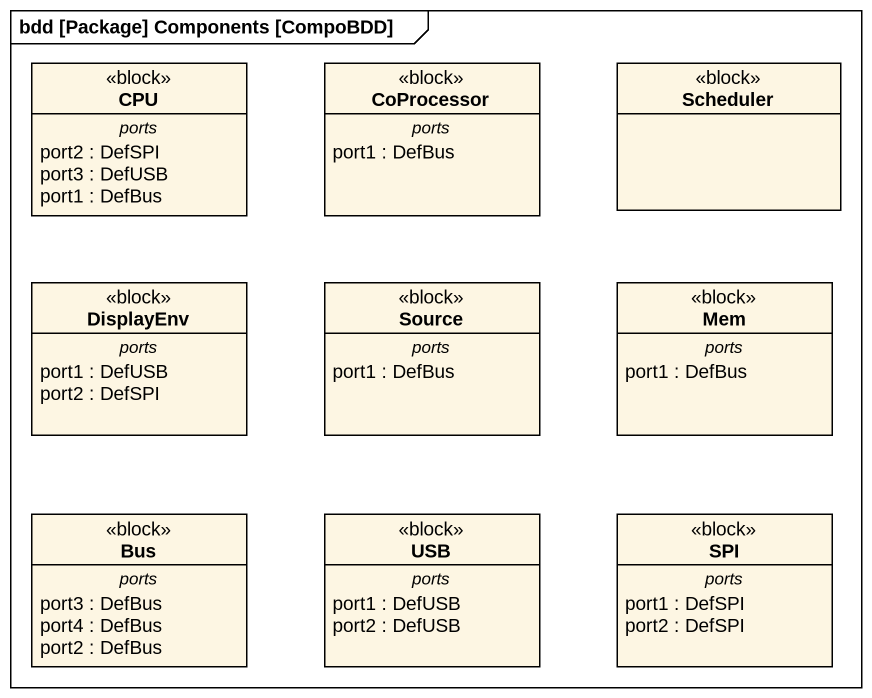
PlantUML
@startuml
mainframe bdd [Package] Components [CompoBDD]
hide circle
hide empty members
class CPU <<block>> {
  -- ports --
  port2 : DefSPI
  port3 : DefUSB
  port1 : DefBus
}
class CoProcessor <<block>> {
  -- ports --
  port1 : DefBus
}
class Scheduler <<block>>
class DisplayEnv <<block>> {
  -- ports --
  port1 : DefUSB
  port2 : DefSPI
}
class Source <<block>> {
  -- ports --
  port1 : DefBus
}
class Mem <<block>> {
  -- ports --
  port1 : DefBus
}
class Bus <<block>> {
  -- ports --
  port3 : DefBus
  port4 : DefBus
  port2 : DefBus
}
class USB <<block>> {
  -- ports --
  port1 : DefUSB
  port2 : DefUSB
}
class SPI <<block>> {
  -- ports --
  port1 : DefSPI
  port2 : DefSPI
}
@enduml
